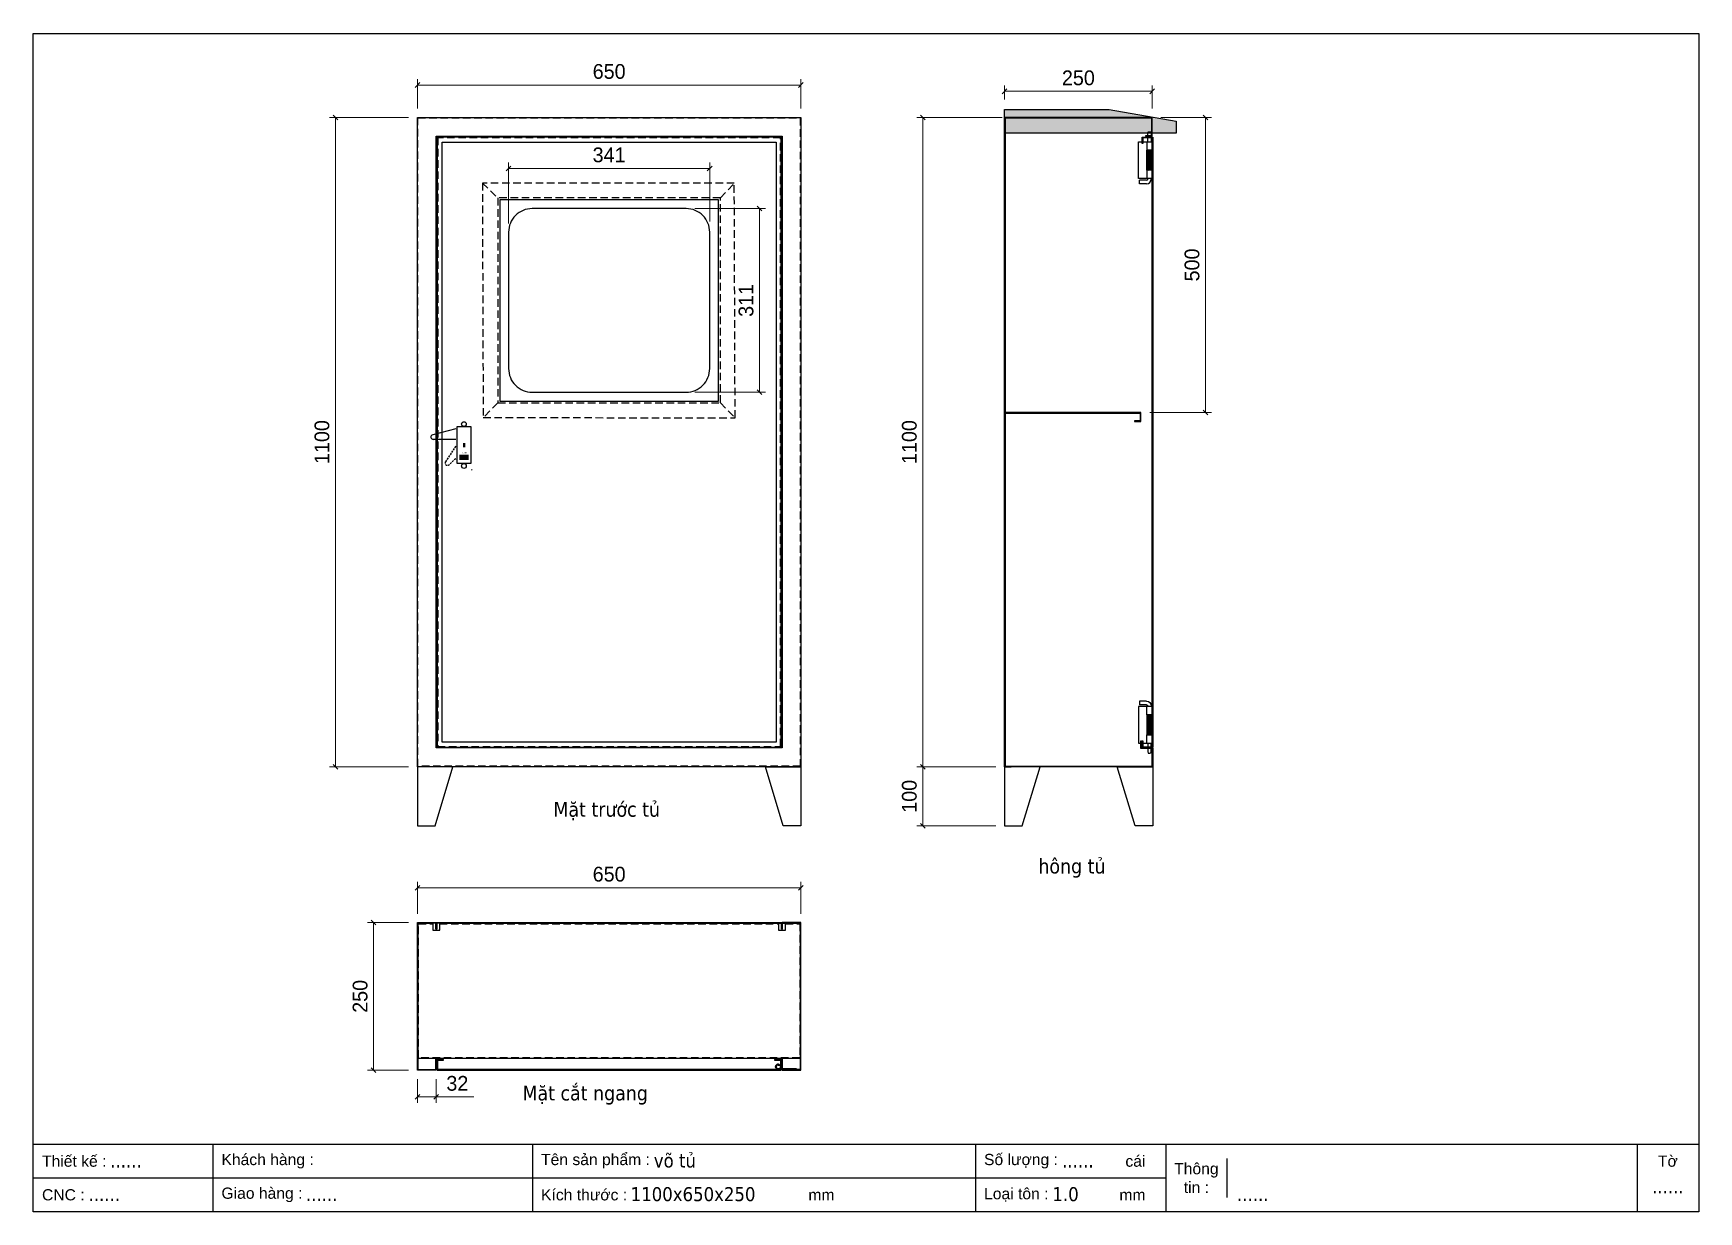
# Model space of a CAD drawing. Header units: millimetres. Extents: x 0 to 2823, y 0 to 1996.
import ezdxf
from ezdxf.enums import TextEntityAlignment as Align

# ---------------------------------------------------------------- set-up
doc = ezdxf.new("R2010")
doc.units = ezdxf.units.MM
doc.linetypes.add('HIDDEN2', pattern=[4.7625, 3.175, -1.5875])
doc.linetypes.add('HIDDENX2', pattern=[19.05, 12.7, -6.35])
doc.layers.add('DIM', color=253, linetype='Continuous')
doc.layers.add('FIRE PROTECTION', color=1, linetype='Continuous')
doc.styles.add('Arial', font='arial.ttf')
doc.styles.add('Tahoma (Input Text)', font='tahoma.ttf')
doc.dimstyles.new('Dim-15', dxfattribs={"dimtxt": 15, "dimasz": 5, "dimexe": 5, "dimexo": 8, "dimgap": 5, "dimtad": 1, "dimdec": 0, "dimtxsty": 'Standard', "dimblk": 'OBLIQUE', "dimcen": 10, "dimclrd": 5, "dimclre": 5, "dimclrt": 3, "dimazin": 3, "dimtfac": 1, "dimtdec": 0, "dimtmove": 0, "dimatfit": 3, "dimldrblk": 'OBLIQUE', "dimlwd": 9, "dimlwe": 9})
doc.dimstyles.new('Dim-25', dxfattribs={"dimtxt": 25, "dimasz": 8, "dimexe": 10, "dimexo": 15, "dimgap": 10, "dimtad": 1, "dimdec": 0, "dimtxsty": 'Standard', "dimblk": 'OBLIQUE', "dimcen": 10, "dimclrd": 5, "dimclre": 5, "dimclrt": 3, "dimazin": 3, "dimtfac": 1, "dimtdec": 0, "dimtmove": 0, "dimatfit": 3, "dimldrblk": 'OBLIQUE', "dimlwd": 9, "dimlwe": 9})

# ---------------------------------------------------------------- blocks, each defined once
blk = doc.blocks.new('*D1')
at = {"color": 0, "linetype": 'ByBlock', "lineweight": -2}
for p, q in [((1511.6, 1849.5), (1503.6, 1857.5)), ((1503.6, 757.5), (1511.6, 749.5))]:
    blk.add_line(p, q, dxfattribs=at)
at = {"layer": 'Defpoints', "color": 0, "transparency": 16777216}
for p in [(1507.6, 1853.5), (1657.3, 1853.5), (1646.3, 753.5)]:
    blk.add_point(p, dxfattribs=at)
at = {"layer": 'DIM', "color": 5, "lineweight": 9, "transparency": 16777216}
for p, q in [((1642.3, 1853.5), (1497.6, 1853.5)), ((1507.6, 753.5), (1507.6, 1853.5)), ((1631.3, 753.5), (1497.6, 753.5))]:
    blk.add_line(p, q, dxfattribs=at)
at = {"layer": 'DIM', "color": 3, "transparency": 16777216, "insert": (1484.9, 1303.5), "char_height": 25, "attachment_point": 5, "rotation": 90}
blk.add_mtext('1100', dxfattribs=at)
blk = doc.blocks.new('_Oblique')
at = {"color": 0, "linetype": 'ByBlock', "lineweight": -2}
blk.add_line((-0.5, -0.5), (0.5, 0.5), dxfattribs=at)
blk = doc.blocks.new('HL035-1-2')
at = {"color": 1}
for p, q in [((5, 88), (17, 88)), ((17, 88), (17, 82)), ((-4.5, 79), (18.5, 79)), ((-4.5, 65), (-4.5, 79)), ((-4.5, 65), (4.5, 65)), ((1.3, 65), (-4, 64)), ((4, 64), (-4, 62.5)), ((-4, 64), (-3, 64)), ((4, 62.5), (-4, 61)), ((-4, 62.5), (-3, 62.5)), ((4, 61), (-4, 59.5)), ((-4, 61), (-3, 61)), ((4, 59.5), (-4, 58)), ((-4, 59.5), (-3, 59.5)), ((4, 58), (-4, 56.5)), ((-4, 58), (-3, 58)), ((4, 56.5), (-4, 55)), ((-4, 56.5), (-3, 56.5)), ((-3, 79), (-3, 80)), ((-3, 79), (-3, 79)), ((3, 79), (3, 80)), ((3, 64), (4, 64)), ((3, 62.5), (4, 62.5)), ((3, 61), (4, 61)), ((3, 59.5), (4, 59.5)), ((3, 58), (4, 58)), ((3, 56.5), (4, 56.5)), ((4.5, 65), (4.5, 79)), ((4.5, 65), (4.5, 31)), ((5, 82), (17, 82)), ((18.5, 79), (18.5, 17)), ((-4.5, 17), (-4.5, 31)), ((-4.5, 31), (4.5, 31)), ((4, 55), (-4, 53.5)), ((-4, 55), (-3, 55)), ((4, 53.5), (-4, 52)), ((-4, 53.5), (-3, 53.5)), ((4, 52), (-4, 50.5)), ((-4, 52), (-3, 52)), ((4, 50.5), (-4, 49)), ((-4, 50.5), (-3, 50.5)), ((4, 49), (-4, 47.5)), ((-4, 49), (-3, 49)), ((4, 47.5), (-4, 46)), ((-4, 47.5), (-3, 47.5)), ((4, 46), (-4, 44.5)), ((-4, 46), (-3, 46)), ((4, 44.5), (-4, 43)), ((-4, 44.5), (-3, 44.5)), ((4, 43), (-4, 41.5)), ((-4, 43), (-3, 43)), ((4, 41.5), (-4, 40)), ((-4, 41.5), (-3, 41.5)), ((4, 40), (-4, 38.5)), ((-4, 40), (-3, 40)), ((4, 38.5), (-4, 37)), ((-4, 38.5), (-3, 38.5)), ((4, 37), (-4, 35.5)), ((-4, 37), (-3, 37)), ((4, 35.5), (-4, 34)), ((-4, 35.5), (-3, 35.5)), ((4, 34), (-4, 32.5)), ((-4, 34), (-3, 34)), ((3, 55), (4, 55)), ((3, 53.5), (4, 53.5)), ((3, 52), (4, 52)), ((3, 50.5), (4, 50.5)), ((3, 49), (4, 49)), ((3, 47.5), (4, 47.5)), ((3, 46), (4, 46)), ((3, 44.5), (4, 44.5)), ((3, 43), (4, 43)), ((3, 41.5), (4, 41.5)), ((3, 40), (4, 40)), ((3, 38.5), (4, 38.5)), ((3, 37), (4, 37)), ((3, 35.5), (4, 35.5)), ((3, 34), (4, 34)), ((4.5, 17), (4.5, 31)), ((18.5, 17), (-4.5, 17)), ((-3, 3), (-2, 0)), ((3, 3), (2, 0))]:
    blk.add_line(p, q, dxfattribs=at)
for points in [[(-3, 32.5), (-3, 65)], [(3, 65), (3, 32.5)], [(-3, 3), (-3, 17)], [(2, 0), (-2, 0)], [(3, 17), (3, 3)]]:
    blk.add_lwpolyline(points, dxfattribs=at)
blk.add_lwpolyline([(-4, 32.5), (4, 32.5), (4, 31), (-4, 31)], close=True, dxfattribs=at)
for radius in [8, 2]:
    blk.add_arc((5, 80), radius, 90, 180, dxfattribs=at)
blk = doc.blocks.new('*D2')
at = {"color": 0, "linetype": 'ByBlock', "lineweight": -2}
for p, q in [((655, 1912.3), (647, 1904.3)), ((1297, 1904.3), (1305, 1912.3))]:
    blk.add_line(p, q, dxfattribs=at)
at = {"layer": 'Defpoints', "color": 0, "transparency": 16777216}
for p in [(1301, 1908.3), (651, 1853.5), (1301, 1853.5)]:
    blk.add_point(p, dxfattribs=at)
at = {"layer": 'DIM', "color": 5, "lineweight": 9, "transparency": 16777216}
for p, q in [((651, 1868.5), (651, 1918.3)), ((651, 1908.3), (1301, 1908.3)), ((1301, 1868.5), (1301, 1918.3))]:
    blk.add_line(p, q, dxfattribs=at)
at = {"layer": 'DIM', "color": 3, "transparency": 16777216, "insert": (976, 1931.1), "char_height": 25, "attachment_point": 5}
blk.add_mtext('650', dxfattribs=at)
blk = doc.blocks.new('*D3')
at = {"color": 0, "linetype": 'ByBlock', "lineweight": -2}
for p, q in [((516.1, 1849.5), (508.1, 1857.5)), ((508.1, 757.5), (516.1, 749.5))]:
    blk.add_line(p, q, dxfattribs=at)
at = {"layer": 'Defpoints', "color": 0, "transparency": 16777216}
for p in [(651, 1853.5), (512.1, 753.5), (651, 753.5)]:
    blk.add_point(p, dxfattribs=at)
at = {"layer": 'DIM', "color": 5, "lineweight": 9, "transparency": 16777216}
for p, q in [((636, 1853.5), (502.1, 1853.5)), ((512.1, 1853.5), (512.1, 753.5)), ((636, 753.5), (502.1, 753.5))]:
    blk.add_line(p, q, dxfattribs=at)
at = {"layer": 'DIM', "color": 3, "transparency": 16777216, "insert": (489.3, 1303.5), "char_height": 25, "attachment_point": 5, "rotation": 90}
blk.add_mtext('1100', dxfattribs=at)
blk = doc.blocks.new('*D4')
at = {"color": 0, "linetype": 'ByBlock', "lineweight": -2}
for p, q in [((655, 552.7), (647, 544.7)), ((1297, 544.7), (1305, 552.7))]:
    blk.add_line(p, q, dxfattribs=at)
at = {"layer": 'Defpoints', "color": 0, "transparency": 16777216}
for p in [(1301, 548.7), (651, 489.7), (1301, 489.7)]:
    blk.add_point(p, dxfattribs=at)
at = {"layer": 'DIM', "color": 5, "lineweight": 9, "transparency": 16777216}
for p, q in [((651, 504.7), (651, 558.7)), ((651, 548.7), (1301, 548.7)), ((1301, 504.7), (1301, 558.7))]:
    blk.add_line(p, q, dxfattribs=at)
at = {"layer": 'DIM', "color": 3, "transparency": 16777216, "insert": (976, 571.5), "char_height": 25, "attachment_point": 5}
blk.add_mtext('650', dxfattribs=at)
blk = doc.blocks.new('*D5')
at = {"color": 0, "linetype": 'ByBlock', "lineweight": -2}
for p, q in [((580.7, 485.7), (572.7, 493.7)), ((572.7, 243.7), (580.7, 235.7))]:
    blk.add_line(p, q, dxfattribs=at)
at = {"layer": 'Defpoints', "color": 0, "transparency": 16777216}
for p in [(651, 489.7), (576.7, 239.7), (651, 239.7)]:
    blk.add_point(p, dxfattribs=at)
at = {"layer": 'DIM', "color": 5, "lineweight": 9, "transparency": 16777216}
for p, q in [((636, 489.7), (566.7, 489.7)), ((576.7, 489.7), (576.7, 239.7)), ((636, 239.7), (566.7, 239.7))]:
    blk.add_line(p, q, dxfattribs=at)
at = {"layer": 'DIM', "color": 3, "transparency": 16777216, "insert": (554, 364.7), "char_height": 25, "attachment_point": 5, "rotation": 90}
blk.add_mtext('250', dxfattribs=at)
blk = doc.blocks.new('khungtenAsean2')
at = {"color": 7}
for p, q in [((2970, -1980), (0, -1980)), ((320, -1980), (320, -2100)), ((890, -1980), (890, -2100)), ((1680, -1980), (1680, -2100)), ((2020, -1980), (2020, -2100)), ((2860, -1980), (2860, -2100)), ((2128.3, -2005), (2128.3, -2075)), ((2020, -2040), (0, -2040))]:
    blk.add_line(p, q, dxfattribs=at)
blk.add_lwpolyline([(0, 0), (2970, 0), (2970, -2100), (0, -2100)], close=True, dxfattribs=at)
at = {"color": 2, "char_height": 20, "style": 'Arial'}
for s, insert, width, attachment_point in [('  Thiết kế :', (0, -2010), 917.634, 4), ('  Khách hàng :', (320, -2010), 917.634, 4), ('  Tên sản phẩm :', (890, -2010), 917.634, 4), ('  Số lượng :', (1680, -2010), 917.634, 4), ('cái', (1947.6, -2010), 917.634, 4), ('Thông\\Ptin :', (2074.2, -2040), 108.311, 5), ('Tờ', (2915, -2010), 110, 5), ('  CNC :', (0, -2070), 917.634, 4), ('  Giao hàng :', (320, -2070), 917.634, 4), ('  Kích thước :', (890, -2070), 917.634, 4), ('mm', (1382.3, -2070), 917.634, 4), ('  Loại tôn :', (1680, -2070), 917.634, 4), ('mm', (1936.9, -2070), 917.634, 4)]:
    blk.add_mtext(s, dxfattribs=dict(at, insert=insert, width=width, attachment_point=attachment_point))
at = {"color": 1, "style": 'Tahoma (Input Text)', "flags": 8}
for tag, p in [('#01', (137.1, -2021.3)), ('#03', (506.6, -2019.3)), ('#05', (1106.6, -2021.3)), ('#07', (1834.7, -2021.3)), ('#09', (2146.7, -2021.3)), ('#02', (98.5, -2081.3)), ('#04', (486.1, -2081.3)), ('#06', (1065.3, -2081.3)), ('#08', (1817.4, -2081.3)), ('#10', (2146.7, -2081.3))]:
    blk.add_attdef(tag, p, '', height=25, dxfattribs=at)
blk.add_attdef('#11', text='', height=25, dxfattribs=at).set_placement((2915, -2067.3), align=Align.CENTER)
blk = doc.blocks.new('*D6')
at = {"color": 0, "linetype": 'ByBlock', "lineweight": -2}
for p, q in [((1990.8, 1849.5), (1982.8, 1857.5)), ((1982.8, 1357.5), (1990.8, 1349.5))]:
    blk.add_line(p, q, dxfattribs=at)
at = {"layer": 'Defpoints', "color": 0, "transparency": 16777216}
for p in [(1896.3, 1853.5), (1877.3, 1353.5), (1986.8, 1353.5)]:
    blk.add_point(p, dxfattribs=at)
at = {"layer": 'DIM', "color": 5, "lineweight": 9, "transparency": 16777216}
for p, q in [((1911.3, 1853.5), (1996.8, 1853.5)), ((1986.8, 1853.5), (1986.8, 1353.5)), ((1892.3, 1353.5), (1996.8, 1353.5))]:
    blk.add_line(p, q, dxfattribs=at)
at = {"layer": 'DIM', "color": 3, "transparency": 16777216, "insert": (1964, 1603.5), "char_height": 25, "attachment_point": 5, "rotation": 90}
blk.add_mtext('500', dxfattribs=at)
blk = doc.blocks.new('*D7')
at = {"color": 0, "linetype": 'ByBlock', "lineweight": -2}
for p, q in [((1990.8, 1849.5), (1982.8, 1857.5)), ((1982.8, 1357.5), (1990.8, 1349.5))]:
    blk.add_line(p, q, dxfattribs=at)
at = {"layer": 'Defpoints', "color": 0, "transparency": 16777216}
for p in [(1896.3, 1853.5), (1877.3, 1353.5), (1986.8, 1353.5)]:
    blk.add_point(p, dxfattribs=at)
at = {"layer": 'DIM', "color": 5, "lineweight": 9, "transparency": 16777216}
for p, q in [((1911.3, 1853.5), (1996.8, 1853.5)), ((1986.8, 1853.5), (1986.8, 1353.5)), ((1892.3, 1353.5), (1996.8, 1353.5))]:
    blk.add_line(p, q, dxfattribs=at)
at = {"layer": 'DIM', "color": 3, "transparency": 16777216, "insert": (1964, 1603.5), "char_height": 25, "attachment_point": 5, "rotation": 90}
blk.add_mtext('500', dxfattribs=at)
blk = doc.blocks.new('*D8')
at = {"color": 0, "linetype": 'ByBlock', "lineweight": -2}
for p, q in [((516.1, 1849.5), (508.1, 1857.5)), ((508.1, 757.5), (516.1, 749.5))]:
    blk.add_line(p, q, dxfattribs=at)
at = {"layer": 'Defpoints', "color": 0, "transparency": 16777216}
for p in [(651, 1853.5), (512.1, 753.5), (651, 753.5)]:
    blk.add_point(p, dxfattribs=at)
at = {"layer": 'DIM', "color": 5, "lineweight": 9, "transparency": 16777216}
for p, q in [((636, 1853.5), (502.1, 1853.5)), ((512.1, 1853.5), (512.1, 753.5)), ((636, 753.5), (502.1, 753.5))]:
    blk.add_line(p, q, dxfattribs=at)
at = {"layer": 'DIM', "color": 3, "transparency": 16777216, "insert": (489.3, 1303.5), "char_height": 25, "attachment_point": 5, "rotation": 90}
blk.add_mtext('1100', dxfattribs=at)
blk = doc.blocks.new('khoado')
at = {"color": 1}
for p, q in [((0, 70), (-39, 59.9)), ((0, 52), (-38, 52))]:
    blk.add_line(p, q, dxfattribs=at)
at = {"color": 1, "linetype": 'HIDDEN2'}
for p, q in [((0, 40.7), (-17.3, 14.2)), ((0, 19.3), (-11.3, 9))]:
    blk.add_line(p, q, dxfattribs=at)
at = {"color": 1, "lineweight": -3}
for p, q in [((13, 45.9), (13, 39.1)), ((15, 45.9), (15, 39.1)), ((6.5, 25.4), (21.5, 25.4)), ((6.5, 23.7), (21.5, 23.7)), ((6.5, 22), (21.5, 22)), ((6.5, 20.3), (21.5, 20.3)), ((6.5, 18.6), (21.5, 18.6)), ((27, 1), (28, 0))]:
    blk.add_line(p, q, dxfattribs=at)
at = {"color": 1}
blk.add_arc((-38, 56), 4, 104.5563, 270, dxfattribs=at)
at = {"color": 1, "linetype": 'HIDDEN2'}
blk.add_arc((-14, 12), 4, 146.7823, 312.226, dxfattribs=at)
at = {"color": 1, "lineweight": -3, "insert": (14, 29.6), "char_height": 2.5, "width": 15, "attachment_point": 5}
blk.add_mtext('{\\f.VnArial|b0|i0|c0|p34;PUSH}', dxfattribs=at)
blk = doc.blocks.new('*D9')
at = {"color": 0, "linetype": 'ByBlock', "lineweight": -2}
for p, q in [((655, 198.4), (647, 190.4)), ((679, 190.4), (687, 198.4))]:
    blk.add_line(p, q, dxfattribs=at)
at = {"layer": 'Defpoints', "color": 0, "ltscale": 3, "transparency": 16777216}
for p in [(651, 239.7), (683, 239.7), (683, 194.4)]:
    blk.add_point(p, dxfattribs=at)
at = {"layer": 'DIM', "color": 5, "lineweight": 9, "ltscale": 3, "transparency": 16777216}
for p, q in [((651, 224.7), (651, 184.4)), ((683, 224.7), (683, 184.4)), ((651, 194.4), (683, 194.4)), ((683, 194.4), (746.5, 194.4))]:
    blk.add_line(p, q, dxfattribs=at)
at = {"layer": 'DIM', "color": 3, "ltscale": 3, "transparency": 16777216, "insert": (718.7, 217.2), "char_height": 25, "attachment_point": 5}
blk.add_mtext('32', dxfattribs=at)
blk = doc.blocks.new('*D10')
at = {"color": 0, "linetype": 'ByBlock', "lineweight": -2}
for p, q in [((1511.6, 749.5), (1503.6, 757.5)), ((1503.6, 657.5), (1511.6, 649.5))]:
    blk.add_line(p, q, dxfattribs=at)
at = {"layer": 'Defpoints', "color": 0, "ltscale": 3, "transparency": 16777216}
for p in [(1507.6, 753.5), (1646.3, 753.5), (1646.3, 653.5)]:
    blk.add_point(p, dxfattribs=at)
at = {"layer": 'DIM', "color": 5, "lineweight": 9, "ltscale": 3, "transparency": 16777216}
for p, q in [((1631.3, 753.5), (1497.6, 753.5)), ((1507.6, 653.5), (1507.6, 753.5)), ((1631.3, 653.5), (1497.6, 653.5))]:
    blk.add_line(p, q, dxfattribs=at)
at = {"layer": 'DIM', "color": 3, "ltscale": 3, "transparency": 16777216, "insert": (1484.9, 703.5), "char_height": 25, "attachment_point": 5, "rotation": 90}
blk.add_mtext('100', dxfattribs=at)
blk = doc.blocks.new('*D11')
at = {"color": 0, "linetype": 'ByBlock', "lineweight": -2}
for p, q in [((1650.3, 1901.6), (1642.3, 1893.6)), ((1892.3, 1893.6), (1900.3, 1901.6))]:
    blk.add_line(p, q, dxfattribs=at)
at = {"layer": 'Defpoints', "color": 0, "ltscale": 3, "transparency": 16777216}
for p in [(1896.3, 1897.6), (1646.3, 1868.5), (1896.3, 1853.5)]:
    blk.add_point(p, dxfattribs=at)
at = {"layer": 'DIM', "color": 5, "lineweight": 9, "ltscale": 3, "transparency": 16777216}
for p, q in [((1646.3, 1883.5), (1646.3, 1907.6)), ((1646.3, 1897.6), (1896.3, 1897.6)), ((1896.3, 1868.5), (1896.3, 1907.6))]:
    blk.add_line(p, q, dxfattribs=at)
at = {"layer": 'DIM', "color": 3, "ltscale": 3, "transparency": 16777216, "insert": (1771.3, 1920.3), "char_height": 25, "attachment_point": 5}
blk.add_mtext('250', dxfattribs=at)
blk = doc.blocks.new('*D12')
at = {"color": 0, "linetype": 'ByBlock', "lineweight": -2}
for p, q in [((1234.8, 1695), (1226.8, 1703)), ((1226.8, 1392), (1234.8, 1384))]:
    blk.add_line(p, q, dxfattribs=at)
at = {"layer": 'Defpoints', "color": 0, "ltscale": 3, "transparency": 16777216}
for p in [(1106.5, 1699), (1230.8, 1699), (1106.5, 1388)]:
    blk.add_point(p, dxfattribs=at)
at = {"layer": 'DIM', "color": 5, "lineweight": 9, "ltscale": 3, "transparency": 16777216}
for p, q in [((1121.5, 1699), (1240.8, 1699)), ((1230.8, 1388), (1230.8, 1699)), ((1121.5, 1388), (1240.8, 1388))]:
    blk.add_line(p, q, dxfattribs=at)
at = {"layer": 'DIM', "color": 3, "ltscale": 3, "transparency": 16777216, "insert": (1208.1, 1543.5), "char_height": 25, "attachment_point": 5, "rotation": 90}
blk.add_mtext('311', dxfattribs=at)
blk = doc.blocks.new('*D13')
at = {"color": 0, "linetype": 'ByBlock', "lineweight": -2}
for p, q in [((809.5, 1771), (801.5, 1763)), ((1142.4, 1763), (1150.4, 1771))]:
    blk.add_line(p, q, dxfattribs=at)
at = {"layer": 'Defpoints', "color": 0, "ltscale": 3, "transparency": 16777216}
for p in [(1146.4, 1767), (805.5, 1659), (1146.4, 1662)]:
    blk.add_point(p, dxfattribs=at)
at = {"layer": 'DIM', "color": 5, "lineweight": 9, "ltscale": 3, "transparency": 16777216}
for p, q in [((805.5, 1674), (805.5, 1777)), ((805.5, 1767), (1146.4, 1767)), ((1146.4, 1677), (1146.4, 1777))]:
    blk.add_line(p, q, dxfattribs=at)
at = {"layer": 'DIM', "color": 3, "ltscale": 3, "transparency": 16777216, "insert": (975.9, 1789.8), "char_height": 25, "attachment_point": 5}
blk.add_mtext('341', dxfattribs=at)

msp = doc.modelspace()

# ---------------------------------------------------------------- hatches: boundary and pattern name
at = {"ltscale": 3}
h = msp.add_hatch(color=256, dxfattribs=at)
h.set_gradient(color1=(0, 0, 255), one_color=1, tint=1)
h.paths.add_polyline_path([(1937.3, 1827), (1646.3, 1827), (1646.3, 1867), (1823.4, 1867), (1937.3, 1847)])
h = msp.add_hatch(dxfattribs=at)
h.set_pattern_fill('ANSI34', color=4, scale=100, style=0)
h.set_pattern_definition([(45, (-1402157, -762664), (-5303.3, 5303.3), []), (45, (-1400389, -762664), (-5303.3, 5303.3), []), (45, (-1398621, -762664), (-5303.3, 5303.3), []), (45, (-1396853.5, -762664), (-5303.3, 5303.3), [])])
h.paths.add_polyline_path([(845.5, 1699, 0.414214), (805.5, 1659), (805.5, 1428, 0.414214), (845.5, 1388), (1106.5, 1388, 0.414214), (1146.5, 1428), (1146.5, 1659, 0.414214), (1106.5, 1699)])

# ---------------------------------------------------------------- linework, layer by layer
at = {"color": 7, "linetype": 'HIDDENX2'}
for p, q in [((761.1, 1742.2), (787.5, 1717)), ((1164.5, 1717), (1188.1, 1741.9)), ((787.5, 1370), (762.5, 1345)), ((1164.5, 1370), (1189.5, 1344.7))]:
    msp.add_line(p, q, dxfattribs=at)
at = {"color": 1}
for p, q in [((1257.8, 244.2), (1259.3, 244.5)), ((1293.7, 242.2), (1262, 242.2)), ((1262.2, 248.2), (1267.3, 248.2)), ((1262.2, 242.2), (1267.3, 242.2)), ((1262.2, 240.7), (1293.7, 240.7)), ((1293.7, 242.2), (1293.7, 240.7))]:
    msp.add_line(p, q, dxfattribs=at)
at = {"color": 7}
for points in [[(651, 1853.5), (1301, 1853.5), (1301, 753.5), (651, 753.5)], [(1885.3, 1821.5), (1896.3, 1821.5), (1896.3, 1853.5), (1647.3, 1853.5), (1647.3, 1852.5), (1895.3, 1852.5), (1895.3, 1822.5), (1885.3, 1822.5)], [(683, 1821.5), (1269, 1821.5), (1269, 785.5), (683, 785.5)], [(1880.3, 797.5), (1880.3, 787.5), (1896.3, 787.5), (1896.3, 1819), (1880.3, 1819), (1880.3, 1809), (1879.3, 1809), (1879.3, 1820), (1897.3, 1820), (1897.3, 786.5), (1879.3, 786.5), (1879.3, 797.5)], [(1866.3, 1338.5), (1877.3, 1338.5), (1877.3, 1353.5), (1647.3, 1353.5), (1647.3, 1352.5), (1876.3, 1352.5), (1876.3, 1339.5), (1866.3, 1339.5)], [(651, 653.5), (681, 653.5), (711, 753.5), (651, 753.5)], [(1301, 653.5), (1271, 653.5), (1241, 753.5), (1301, 753.5)], [(1646.3, 653.5), (1676.3, 653.5), (1706.3, 753.5), (1646.3, 753.5)], [(1897.3, 653.5), (1867.3, 653.5), (1837.3, 753.5), (1897.3, 753.5)], [(682, 478.7), (682, 488.7), (652, 488.7), (652, 240.7), (682, 240.7), (682, 259.7), (695, 259.7), (695, 258.7), (683, 258.7), (683, 239.7), (651, 239.7), (651, 489.7), (683, 489.7), (683, 478.7)], [(1268, 478.7), (1268, 488.7), (684, 488.7), (684, 478.7), (683, 478.7), (683, 489.7), (1269, 489.7), (1269, 478.7)], [(1270, 478.7), (1270, 488.7), (1300, 488.7), (1300, 240.7), (1270, 240.7), (1270, 259.7), (1257, 259.7), (1257, 258.7), (1269, 258.7), (1269, 239.7), (1301, 239.7), (1301, 489.7), (1269, 489.7), (1269, 478.7)], [(1256.5, 256.7), (1266.5, 256.7), (1266.5, 240.7), (685.5, 240.7), (685.5, 256.7), (695.5, 256.7), (695.5, 257.7), (684.5, 257.7), (684.5, 239.7), (1267.5, 239.7), (1267.5, 257.7), (1256.5, 257.7)]]:
    msp.add_lwpolyline(points, close=True, dxfattribs=at)
at = {"color": 7, "linetype": 'HIDDENX2'}
for points in [[(652, 1852.5), (1300, 1852.5), (1300, 754.5), (652, 754.5)], [(762.5, 1345), (1189.5, 1344.7), (1188.1, 1741.9), (761.1, 1742.2)], [(787.5, 1370), (1164.5, 1370), (1164.5, 1717), (787.5, 1717)], [(1263, 487.7), (1263, 476.7), (1275, 476.7), (1275, 487.7), (1299, 487.7), (1299, 260.7), (653, 260.7), (653, 487.7), (677, 487.7), (677, 476.7), (689, 476.7), (689, 487.7)]]:
    msp.add_lwpolyline(points, close=True, dxfattribs=at)
at = {"color": 7}
for points in [[(1657.3, 753.5), (1646.3, 753.5), (1646.3, 1853.5), (1657.3, 1853.5)], [(1657.3, 1852.5), (1647.3, 1852.5), (1647.3, 754.5), (1657.3, 754.5)], [(1259, 1811.5), (1259, 795.5), (693, 795.5), (693, 1811.5)], [(693, 1811.5), (1259, 1811.5)], [(1647.3, 754.5), (1896.3, 754.5), (1896.3, 784.5), (1877.3, 784.5), (1877.3, 797.5), (1878.3, 797.5), (1878.3, 785.5), (1897.3, 785.5), (1897.3, 753.5), (1646.3, 753.5), (1646.3, 753.5), (1657.3, 753.5), (1657.3, 753.5), (1647.3, 753.5)], [(1270, 488.7), (1300, 488.7), (1300, 259.7), (652, 259.7), (652, 488.7), (677, 488.7)], [(682, 488.7), (682, 478.7), (684, 478.7), (684, 488.7)], [(689, 488.7), (1268, 488.7)]]:
    msp.add_lwpolyline(points, dxfattribs=at)
at = {"color": 6}
msp.add_lwpolyline([(684.5, 787), (1267.5, 787), (1267.5, 1820), (684.5, 1820)], close=True, dxfattribs=at)
at = {"color": 6, "linetype": 'HIDDENX2'}
msp.add_lwpolyline([(685.5, 788), (1266.5, 788), (1266.5, 1819), (685.5, 1819)], close=True, dxfattribs=at)
at = {"color": 4}
msp.add_lwpolyline([(790.5, 1373), (1161.5, 1373), (1161.5, 1714), (790.5, 1714)], close=True, dxfattribs=at)
at = {"color": 2}
msp.add_lwpolyline([(845.5, 1388), (1106.5, 1388, 0.414214), (1146.5, 1428), (1146.5, 1659, 0.414214), (1106.5, 1699), (845.5, 1699, 0.414214), (805.5, 1659), (805.5, 1428, 0.414214)], format="xyb", close=True, dxfattribs=at)
msp.add_lwpolyline([(718.4, 1330), (741.4, 1330), (741.4, 1267), (718.4, 1267)], close=True, dxfattribs=at)
for centre in [(729.9, 1334), (729.9, 1263), (1262.2, 245.2)]:
    msp.add_circle(centre, 4, dxfattribs=at)
at = {"color": 1}
for radius, start, end in [(4.5, 41.8103, 193.4301), (3, 90, 193.4301), (3, 90, 270), (3, 267.0927, 270), (4.5, 270, 318.1897)]:
    msp.add_arc((1262.2, 245.2), radius, start, end, dxfattribs=at)
at = {"layer": 'FIRE PROTECTION', "color": 7, "linetype": 'Continuous'}
msp.add_lwpolyline([(1937.3, 1827), (1646.3, 1827), (1646.3, 1867), (1823.4, 1867), (1937.3, 1847)], close=True, dxfattribs=at)

# ---------------------------------------------------------------- block references
at = {"color": 7}
ref = msp.add_blockref('khungtenAsean2', (0, 1995.8), dxfattribs=dict(at, xscale=0.9504000000015366, yscale=0.9504000000015366, zscale=0.9504000000015366))
ref.add_attrib('#11', '......', dxfattribs={"color": 1, "height": 23.76, "style": 'Tahoma (Input Text)'}).set_placement((2770.4, 31), align=Align.CENTER)
ref.add_attrib('#10', '......', (2040.2, 17.8), dxfattribs={"color": 1, "height": 23.76, "style": 'Tahoma (Input Text)'})
ref.add_attrib('#08', '1.0', (1727.3, 17.8), dxfattribs={"color": 1, "height": 23.76, "style": 'Tahoma (Input Text)'})
ref.add_attrib('#07', '......', (1743.7, 74.8), dxfattribs={"color": 1, "height": 23.76, "style": 'Tahoma (Input Text)'})
ref.add_attrib('#06', '1100x650x250', (1012.5, 17.8), dxfattribs={"color": 1, "height": 23.76, "style": 'Tahoma (Input Text)'})
ref.add_attrib('#05', 'võ tủ', (1051.7, 74.8), dxfattribs={"color": 1, "height": 23.76, "style": 'Tahoma (Input Text)'})
ref.add_attrib('#04', '......', (462, 17.8), dxfattribs={"color": 1, "height": 23.76, "style": 'Tahoma (Input Text)'})
ref.add_attrib('#02', '......', (93.6, 17.8), dxfattribs={"color": 1, "height": 23.76, "style": 'Tahoma (Input Text)'})
ref.add_attrib('#01', '......', (130.3, 74.8), dxfattribs={"color": 1, "height": 23.76, "style": 'Tahoma (Input Text)'})
at = {"color": 7, "rotation": 180}
msp.add_blockref('HL035-1-2', (1891.8, 1829), dxfattribs=at)
at = {"color": 7}
msp.add_blockref('khoado', (715.9, 1256), dxfattribs=at)
at = {"color": 7, "xscale": -1}
msp.add_blockref('HL035-1-2', (1891.8, 776.5), dxfattribs=at)

# ---------------------------------------------------------------- texts
at = {"color": 2, "char_height": 25, "width": 775, "attachment_point": 5}
for s, insert in [('{\\fTahoma|b0|i0|c0|p34;Mặt trước tủ}', (971.9, 678.3)), ('{\\fTahoma|b0|i0|c0|p34;hông tủ}', (1760.4, 581.7)), ('{\\fTahoma|b0|i0|c0|p34;Mặt cắt ngang}', (935.4, 197.3))]:
    msp.add_mtext(s, dxfattribs=dict(at, insert=insert))

# ---------------------------------------------------------------- dimensions: what is measured, and where the dimension line sits
at = {"layer": 'DIM', "color": 7}
for base, p1, p2, picture, middle in [((1301, 1908.3), (651, 1853.5), (1301, 1853.5), '*D2', (976, 1931.1)), ((1301, 548.7), (651, 489.7), (1301, 489.7), '*D4', (976, 571.5))]:
    dim = msp.add_linear_dim(base=base, p1=p1, p2=p2, dimstyle='Dim-25', dxfattribs=at)
    dim.commit()
    dim.dimension.update_dxf_attribs({"geometry": picture, "text_midpoint": middle})
at = {"layer": 'DIM', "ltscale": 3}
for base, p1, p2, picture, middle in [((1896.3, 1897.6), (1646.3, 1868.5), (1896.3, 1853.5), '*D11', (1771.3, 1920.3)), ((1146.4, 1767), (805.5, 1659), (1146.4, 1662), '*D13', (975.9, 1789.8)), ((683, 194.4), (651, 239.7), (683, 239.7), '*D9', (718.7, 217.2))]:
    dim = msp.add_linear_dim(base=base, p1=p1, p2=p2, dimstyle='Dim-25', dxfattribs=at)
    dim.commit()
    dim.dimension.update_dxf_attribs({"geometry": picture, "text_midpoint": middle})
at = {"layer": 'DIM', "color": 7}
for base, p1, p2, dimstyle, picture, middle in [((512.1, 753.5), (651, 1853.5), (651, 753.5), 'Dim-25', '*D3', (489.3, 1303.5)), ((512.1, 753.5), (651, 653.5), (651, 753.5), 'Dim-15', '*D8', (499.4, 703.5)), ((1986.8, 1353.5), (1896.3, 1853.5), (1877.3, 1353.5), 'Dim-25', '*D6', (1964, 1603.5)), ((1986.8, 1353.5), (1897.3, 753.5), (1877.3, 1353.5), 'Dim-25', '*D7', (1964, 1053.5)), ((576.7, 239.7), (651, 489.7), (651, 239.7), 'Dim-25', '*D5', (554, 364.7))]:
    dim = msp.add_linear_dim(base=base, p1=p1, p2=p2, angle=90, dimstyle=dimstyle, dxfattribs=at)
    dim.commit()
    dim.dimension.update_dxf_attribs({"geometry": picture, "text_midpoint": middle})
dim = msp.add_linear_dim(base=(1507.6, 1853.5), p1=(1646.3, 753.5), p2=(1657.3, 1853.5), angle=90, dimstyle='Dim-25', dxfattribs=at)
dim.commit()
dim.dimension.update_dxf_attribs({"geometry": '*D1', "text_midpoint": (1507.6, 1303.5), "dimtype": 160})
at = {"layer": 'DIM', "ltscale": 3}
for base, p1, p2, picture, middle in [((1230.8, 1699), (1106.5, 1388), (1106.5, 1699), '*D12', (1208.1, 1543.5)), ((1507.6, 753.5), (1646.3, 653.5), (1646.3, 753.5), '*D10', (1484.9, 703.5))]:
    dim = msp.add_linear_dim(base=base, p1=p1, p2=p2, angle=90, dimstyle='Dim-25', dxfattribs=at)
    dim.commit()
    dim.dimension.update_dxf_attribs({"geometry": picture, "text_midpoint": middle})

doc.saveas('drawing.dxf')
